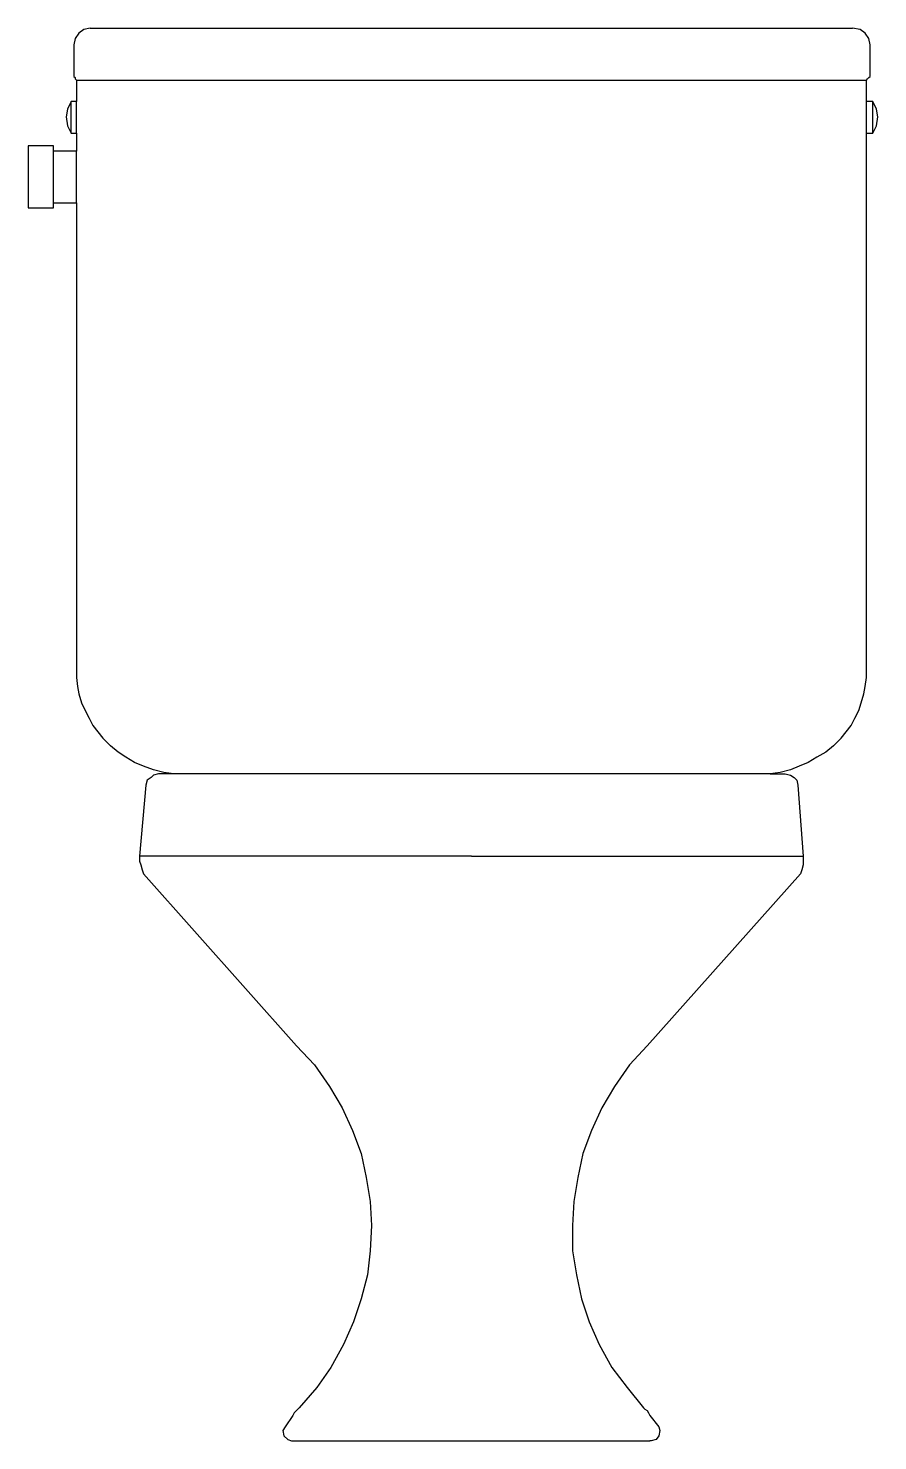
# Model space of a CAD drawing. Extents: x 42.722 to 43.202, y 21.39 to 22.189.
import ezdxf

# ---------------------------------------------------------------- set-up
doc = ezdxf.new("R2010")
doc.units = 0
doc.layers.get('0').update_dxf_attribs({"linetype": 'CONTINUOUS'})

msp = doc.modelspace()

# ---------------------------------------------------------------- linework, layer by layer
at = {"color": 0}
for p, q in [((42.75077, 22.18645), (42.74862, 22.18359)), ((42.75363, 22.1886), (42.75077, 22.18645)), ((42.75721, 22.18932), (42.75363, 22.1886)), ((42.75721, 22.18932), (42.75721, 22.18932)), ((42.75721, 22.18932), (42.97268, 22.18932)), ((42.97268, 22.18932), (43.18814, 22.18932)), ((43.19244, 22.1886), (43.18814, 22.18932)), ((43.1953, 22.18645), (43.19244, 22.1886)), ((43.19745, 22.18359), (43.1953, 22.18645)), ((42.74862, 22.18359), (42.74791, 22.18001)), ((42.74791, 22.18001), (42.74791, 22.16283)), ((43.19817, 22.18001), (43.19745, 22.18359)), ((43.19817, 22.18001), (43.19817, 22.18001)), ((43.19817, 22.16283), (43.19817, 22.18001)), ((42.74791, 22.16283), (42.74791, 22.16211)), ((42.74791, 22.16283), (42.74791, 22.16283)), ((42.74791, 22.16211), (42.74862, 22.1614)), ((42.74862, 22.1614), (42.74862, 22.16068)), ((42.74862, 22.16068), (42.74934, 22.15997)), ((43.19602, 22.15997), (43.19673, 22.16068)), ((43.19673, 22.16068), (43.19745, 22.1614)), ((43.19745, 22.1614), (43.19817, 22.16211)), ((43.19817, 22.16211), (43.19817, 22.16283)), ((42.74934, 22.15997), (42.74934, 22.1478)), ((42.74934, 22.15997), (42.75005, 22.15997)), ((42.74934, 22.15997), (42.74934, 22.15997)), ((42.75005, 22.15997), (42.75077, 22.15997)), ((42.75005, 22.15997), (42.75005, 22.15997)), ((42.75005, 22.15997), (42.75005, 22.15997)), ((42.75077, 22.15997), (42.97268, 22.15997)), ((42.97268, 22.15997), (43.1953, 22.15997)), ((43.1953, 22.15997), (43.19602, 22.15997)), ((43.1953, 22.15997), (43.1953, 22.15997)), ((43.1953, 22.15997), (43.1953, 22.15997)), ((43.19602, 22.1478), (43.19602, 22.15997)), ((43.19602, 22.15997), (43.19602, 22.15997)), ((43.19602, 22.15997), (43.19602, 22.15997)), ((43.19602, 22.15997), (43.19602, 22.15997)), ((42.74648, 22.1478), (42.74433, 22.1435)), ((42.74648, 22.1478), (42.74648, 22.1478)), ((42.74934, 22.1478), (42.74648, 22.1478)), ((42.74648, 22.1299), (42.74648, 22.1478)), ((42.74934, 22.1299), (42.74934, 22.1478)), ((43.1996, 22.1478), (43.19602, 22.1478)), ((43.19602, 22.1299), (43.19602, 22.1478)), ((43.20175, 22.1435), (43.1996, 22.1478)), ((43.1996, 22.1299), (43.1996, 22.1478)), ((42.74433, 22.1435), (42.74361, 22.13921)), ((42.74361, 22.13921), (42.74433, 22.1342)), ((43.20246, 22.13921), (43.20175, 22.1435)), ((43.20175, 22.1342), (43.20246, 22.13921)), ((42.74433, 22.1342), (42.74648, 22.1299)), ((42.74648, 22.1299), (42.74934, 22.1299)), ((42.74934, 22.1299), (42.74934, 22.11988)), ((43.19602, 22.1299), (43.1996, 22.1299)), ((43.19602, 22.11988), (43.19602, 22.1299)), ((43.1996, 22.1299), (43.20175, 22.1342)), ((43.1996, 22.1299), (43.1996, 22.1299)), ((42.72214, 22.12274), (42.72214, 22.08767)), ((42.73645, 22.12274), (42.72214, 22.12274)), ((42.73645, 22.11988), (42.73645, 22.12274)), ((42.74934, 22.11988), (42.73645, 22.11988)), ((42.73645, 22.09053), (42.73645, 22.11988)), ((42.74934, 22.09053), (42.74934, 22.11988)), ((43.19602, 22.09053), (43.19602, 22.11988)), ((42.73645, 22.09053), (42.74934, 22.09053)), ((42.73645, 22.08767), (42.73645, 22.09053)), ((42.74934, 22.09053), (42.74934, 21.82209)), ((43.19602, 21.82209), (43.19602, 22.09053)), ((42.72214, 22.08767), (42.73645, 22.08767)), ((42.74934, 21.82209), (42.75005, 21.81708)), ((42.74934, 21.82209), (42.74934, 21.82209)), ((43.1953, 21.81708), (43.19602, 21.82209)), ((42.75005, 21.81708), (42.75077, 21.81279)), ((42.75077, 21.81279), (42.7522, 21.80778)), ((43.19316, 21.80778), (43.19459, 21.81279)), ((43.19459, 21.81279), (43.1953, 21.81708)), ((42.7522, 21.80778), (42.75435, 21.80348)), ((42.75435, 21.80348), (42.7565, 21.79919)), ((43.18958, 21.79919), (43.19172, 21.80348)), ((43.19172, 21.80348), (43.19316, 21.80778)), ((42.7565, 21.79919), (42.75864, 21.79489)), ((42.75864, 21.79489), (42.76151, 21.79131)), ((43.18457, 21.79131), (43.18743, 21.79489)), ((43.18743, 21.79489), (43.18958, 21.79919)), ((42.76151, 21.79131), (42.76437, 21.78773)), ((42.76867, 21.78344), (42.76437, 21.78773)), ((43.1817, 21.78773), (43.17741, 21.78344)), ((43.1817, 21.78773), (43.18457, 21.79131)), ((43.1817, 21.78773), (43.1817, 21.78773)), ((43.1817, 21.78773), (43.1817, 21.78773)), ((42.77296, 21.77986), (42.76867, 21.78344)), ((42.77726, 21.777), (42.77296, 21.77986)), ((43.17311, 21.77986), (43.1681, 21.777)), ((43.17741, 21.78344), (43.17311, 21.77986)), ((42.78227, 21.77413), (42.77726, 21.777)), ((42.78728, 21.77199), (42.78227, 21.77413)), ((42.793, 21.76984), (42.78728, 21.77199)), ((42.79873, 21.76841), (42.793, 21.76984)), ((43.15307, 21.76984), (43.14734, 21.76841)), ((43.15808, 21.77199), (43.15307, 21.76984)), ((43.16309, 21.77413), (43.15808, 21.77199)), ((43.1681, 21.777), (43.16309, 21.77413)), ((42.78871, 21.76125), (42.78513, 21.72116)), ((42.78943, 21.76411), (42.78871, 21.76125)), ((42.79157, 21.76554), (42.78943, 21.76411)), ((42.793, 21.76697), (42.79157, 21.76554)), ((42.79587, 21.76769), (42.793, 21.76697)), ((42.79587, 21.76769), (42.79587, 21.76769)), ((42.80446, 21.76769), (42.79587, 21.76769)), ((42.80446, 21.76769), (42.79873, 21.76841)), ((42.80446, 21.76769), (42.80446, 21.76769)), ((42.97268, 21.76769), (42.80446, 21.76769)), ((43.14162, 21.76769), (42.97268, 21.76769)), ((43.14734, 21.76841), (43.14162, 21.76769)), ((43.14162, 21.76769), (43.15021, 21.76769)), ((43.15021, 21.76769), (43.15307, 21.76697)), ((43.15021, 21.76769), (43.15021, 21.76769)), ((43.15307, 21.76697), (43.15522, 21.76554)), ((43.15522, 21.76554), (43.15665, 21.76411)), ((43.15665, 21.76411), (43.15736, 21.76125)), ((43.15736, 21.76125), (43.16023, 21.72116)), ((42.78513, 21.72116), (42.78513, 21.7183)), ((42.78513, 21.72116), (42.78513, 21.72116)), ((42.97268, 21.72116), (42.78513, 21.72116)), ((42.78513, 21.7183), (42.78585, 21.71615)), ((42.78585, 21.71615), (42.78656, 21.71329)), ((42.78656, 21.71329), (42.78728, 21.71114)), ((42.97268, 21.72116), (43.16023, 21.72116)), ((43.15951, 21.71329), (43.1588, 21.71114)), ((43.16023, 21.71615), (43.15951, 21.71329)), ((43.16023, 21.72116), (43.16023, 21.7183)), ((43.16023, 21.72116), (43.16023, 21.72116)), ((43.16023, 21.7183), (43.16023, 21.71615)), ((42.78728, 21.71114), (42.87389, 21.61379)), ((43.1588, 21.71114), (43.07218, 21.61379)), ((42.87389, 21.61379), (42.88392, 21.60305)), ((42.87389, 21.61379), (42.87389, 21.61379)), ((43.07218, 21.61379), (43.06216, 21.60305)), ((43.07218, 21.61379), (43.07218, 21.61379)), ((42.88392, 21.60305), (42.89251, 21.59088)), ((43.06216, 21.60305), (43.05357, 21.59088)), ((42.89251, 21.59088), (42.89966, 21.57871)), ((43.05357, 21.59088), (43.04641, 21.57871)), ((42.89966, 21.57871), (42.90539, 21.56583)), ((43.04641, 21.57871), (43.04068, 21.56583)), ((42.90539, 21.56583), (42.9104, 21.55294)), ((43.04068, 21.56583), (43.03567, 21.55294)), ((42.9104, 21.55294), (42.91326, 21.53934)), ((43.03567, 21.55294), (43.03281, 21.53934)), ((42.91326, 21.53934), (42.91541, 21.52574)), ((43.03281, 21.53934), (43.03066, 21.52574)), ((42.91541, 21.52574), (42.91613, 21.51214)), ((43.03066, 21.52574), (43.02995, 21.51214)), ((42.91613, 21.51214), (42.91541, 21.49782)), ((43.02995, 21.51214), (43.02995, 21.49782)), ((42.91541, 21.49782), (42.91398, 21.48422)), ((43.02995, 21.49782), (43.03209, 21.48422)), ((42.91398, 21.48422), (42.9104, 21.47062)), ((43.03209, 21.48422), (43.03496, 21.47062)), ((42.9104, 21.47062), (42.90611, 21.45773)), ((43.03496, 21.47062), (43.03925, 21.45773)), ((42.90611, 21.45773), (42.90038, 21.44485)), ((43.03925, 21.45773), (43.04498, 21.44485)), ((42.90038, 21.44485), (42.89322, 21.43196)), ((43.04498, 21.44485), (43.05214, 21.43196)), ((42.89322, 21.43196), (42.88535, 21.42051)), ((43.05214, 21.43196), (43.06073, 21.42051)), ((42.88535, 21.42051), (42.87533, 21.40906)), ((43.06073, 21.42051), (43.07003, 21.40906)), ((42.87175, 21.40476), (42.86745, 21.39832)), ((42.87246, 21.40619), (42.87175, 21.40476)), ((42.87389, 21.40763), (42.87246, 21.40619)), ((42.87461, 21.40834), (42.87389, 21.40763)), ((42.87533, 21.40906), (42.87461, 21.40834)), ((42.87533, 21.40906), (42.87533, 21.40906)), ((43.07003, 21.40906), (43.07075, 21.40834)), ((43.07003, 21.40906), (43.07003, 21.40906)), ((43.07075, 21.40834), (43.07218, 21.40763)), ((43.07218, 21.40763), (43.0729, 21.40619)), ((43.0729, 21.40619), (43.07361, 21.40476)), ((43.07361, 21.40476), (43.07862, 21.39832)), ((42.86745, 21.39832), (42.86602, 21.39617)), ((42.86602, 21.39617), (42.86674, 21.39331)), ((42.86745, 21.39832), (42.86745, 21.39832)), ((43.07862, 21.39832), (43.07934, 21.39617)), ((43.07862, 21.39832), (43.07862, 21.39832)), ((43.07934, 21.39617), (43.07862, 21.39331)), ((42.86674, 21.39331), (42.86888, 21.39116)), ((42.86888, 21.39116), (42.87103, 21.39045)), ((42.87103, 21.39045), (42.87175, 21.39045)), ((42.87175, 21.39045), (43.07361, 21.39045)), ((43.07433, 21.39045), (43.07361, 21.39045)), ((43.07719, 21.39116), (43.07433, 21.39045)), ((43.07862, 21.39331), (43.07719, 21.39116))]:
    msp.add_line(p, q, dxfattribs=at)

doc.saveas('drawing.dxf')
